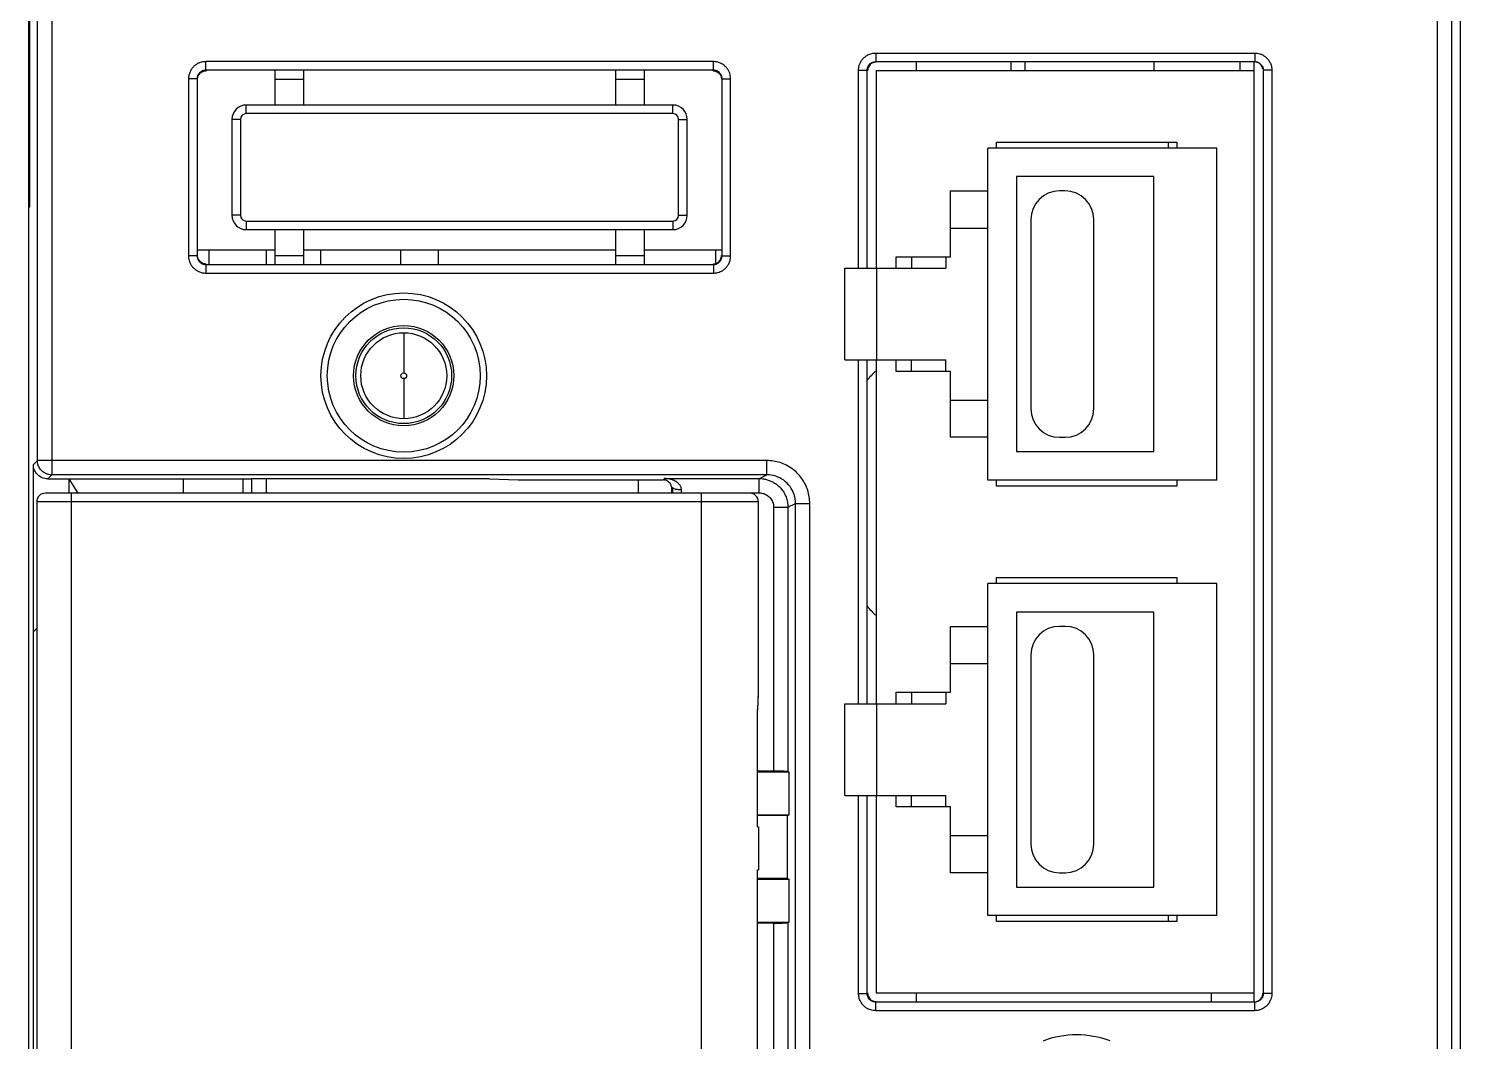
# Model space of a CAD drawing. Header units: millimetres. Extents: x 336 to 12810, y -1577 to 4105.
# Drawn here: x 7382.2 to 7432.2, y 3924.3 to 3959.7 of the extents above; entities that cross this region are included whole.
import ezdxf

# ---------------------------------------------------------------- set-up
doc = ezdxf.new("R2010")
doc.units = ezdxf.units.MM

msp = doc.modelspace()

# ---------------------------------------------------------------- linework, layer by layer
at = {"color": 7, "linetype": 'Continuous'}
for p, q in [((7382.229, 3994.873), (7382.229, 3835.978)), ((7432.229, 3835.979), (7432.229, 3994.873)), ((7382.268, 3953.479), (7382.268, 3962.479)), ((7383.035, 3961.738), (7383.035, 3944.118)), ((7431.424, 3961.738), (7431.424, 3836.284)), ((7382.535, 3944.618), (7382.535, 3961.255)), ((7431.924, 3961.255), (7431.924, 3836.284)), ((7406.145, 3958.544), (7388.414, 3958.544)), ((7388.414, 3958.244), (7388.414, 3958.544)), ((7406.145, 3958.244), (7406.145, 3958.544)), ((7411.813, 3958.845), (7425.046, 3958.845)), ((7411.813, 3958.845), (7411.813, 3958.545)), ((7411.813, 3958.545), (7425.046, 3958.545)), ((7413.229, 3958.545), (7413.229, 3958.229)), ((7416.529, 3958.545), (7416.529, 3958.229)), ((7417.029, 3958.229), (7417.029, 3958.545)), ((7421.529, 3958.545), (7421.529, 3958.229)), ((7424.529, 3958.545), (7424.529, 3958.229)), ((7425.029, 3925.729), (7425.029, 3958.545)), ((7425.046, 3958.845), (7425.046, 3958.545)), ((7406.145, 3958.244), (7388.414, 3958.244)), ((7388.414, 3958.244), (7388.429, 3958.229)), ((7390.829, 3958.229), (7390.829, 3957.029)), ((7391.829, 3958.229), (7391.829, 3957.029)), ((7402.729, 3958.229), (7402.729, 3957.029)), ((7403.729, 3958.229), (7403.729, 3957.029)), ((7406.13, 3958.229), (7406.145, 3958.244)), ((7411.213, 3958.245), (7411.513, 3958.245)), ((7411.213, 3951.329), (7411.213, 3958.245)), ((7411.513, 3951.329), (7411.513, 3958.245)), ((7425.029, 3958.229), (7411.829, 3958.229)), ((7411.829, 3958.229), (7411.829, 3951.329)), ((7425.346, 3958.245), (7425.346, 3926.012)), ((7425.646, 3958.245), (7425.346, 3958.245)), ((7425.646, 3958.245), (7425.646, 3926.012)), ((7387.814, 3957.944), (7387.814, 3951.763)), ((7388.114, 3957.944), (7387.814, 3957.944)), ((7388.114, 3957.944), (7388.114, 3951.763)), ((7388.114, 3957.944), (7388.129, 3957.929)), ((7390.829, 3957.929), (7391.829, 3957.929)), ((7402.729, 3957.929), (7403.729, 3957.929)), ((7406.429, 3957.929), (7406.445, 3957.944)), ((7406.445, 3957.944), (7406.745, 3957.944)), ((7406.445, 3951.763), (7406.445, 3957.944)), ((7406.745, 3951.763), (7406.745, 3957.944)), ((7404.729, 3957.029), (7389.829, 3957.029)), ((7389.829, 3956.729), (7389.829, 3957.029)), ((7404.729, 3956.729), (7404.729, 3957.029)), ((7389.629, 3956.529), (7389.329, 3956.529)), ((7389.329, 3956.529), (7389.329, 3953.179)), ((7389.629, 3956.529), (7389.629, 3953.179)), ((7404.729, 3956.729), (7389.829, 3956.729)), ((7404.929, 3956.529), (7405.229, 3956.529)), ((7404.929, 3953.179), (7404.929, 3956.529)), ((7405.229, 3953.179), (7405.229, 3956.529)), ((7415.729, 3943.929), (7415.729, 3955.529)), ((7423.729, 3955.529), (7415.729, 3955.529)), ((7416.029, 3955.529), (7416.029, 3955.729)), ((7416.029, 3955.729), (7422.329, 3955.729)), ((7422.029, 3955.729), (7422.029, 3955.529)), ((7422.329, 3955.729), (7422.329, 3955.529)), ((7423.729, 3943.929), (7423.729, 3955.529)), ((7416.729, 3954.529), (7416.729, 3944.929)), ((7421.529, 3954.529), (7416.729, 3954.529)), ((7421.529, 3944.929), (7421.529, 3954.529)), ((7414.429, 3951.729), (7414.429, 3954.029)), ((7414.429, 3954.029), (7415.729, 3954.029)), ((7418.429, 3954.029), (7418.229, 3954.029)), ((7382.229, 3953.479), (7382.268, 3953.479)), ((7389.629, 3953.179), (7389.329, 3953.179)), ((7404.929, 3953.179), (7405.229, 3953.179)), ((7417.229, 3953.029), (7417.229, 3946.429)), ((7419.429, 3946.429), (7419.429, 3953.029)), ((7389.829, 3952.979), (7404.729, 3952.979)), ((7389.829, 3952.979), (7389.829, 3952.679)), ((7389.829, 3952.679), (7404.729, 3952.679)), ((7390.829, 3952.679), (7390.829, 3951.479)), ((7391.829, 3952.679), (7391.829, 3951.479)), ((7402.729, 3952.679), (7402.729, 3951.479)), ((7403.729, 3952.679), (7403.729, 3951.479)), ((7404.729, 3952.979), (7404.729, 3952.679)), ((7414.429, 3952.729), (7415.729, 3952.729)), ((7388.114, 3951.763), (7387.814, 3951.763)), ((7388.114, 3951.763), (7388.129, 3951.779)), ((7388.129, 3951.979), (7390.829, 3951.979)), ((7388.529, 3951.479), (7388.529, 3951.979)), ((7390.529, 3951.979), (7390.529, 3951.479)), ((7390.829, 3951.779), (7391.829, 3951.779)), ((7391.829, 3951.979), (7402.729, 3951.979)), ((7392.429, 3951.479), (7392.429, 3951.979)), ((7395.229, 3951.479), (7395.229, 3951.979)), ((7396.529, 3951.979), (7396.529, 3951.479)), ((7402.729, 3951.779), (7403.729, 3951.779)), ((7403.729, 3951.979), (7406.429, 3951.979)), ((7406.229, 3951.479), (7406.229, 3951.979)), ((7406.445, 3951.763), (7406.429, 3951.779)), ((7406.445, 3951.763), (7406.745, 3951.763)), ((7412.529, 3951.329), (7412.529, 3951.729)), ((7412.529, 3951.729), (7414.429, 3951.729)), ((7413.059, 3951.729), (7413.059, 3951.329)), ((7414.259, 3951.729), (7414.259, 3951.329)), ((7388.414, 3951.463), (7388.429, 3951.479)), ((7388.414, 3951.463), (7406.145, 3951.463)), ((7388.414, 3951.463), (7388.414, 3951.163)), ((7388.414, 3951.163), (7406.145, 3951.163)), ((7406.145, 3951.463), (7406.13, 3951.479)), ((7406.145, 3951.463), (7406.145, 3951.163)), ((7410.729, 3948.129), (7410.729, 3951.329)), ((7410.729, 3951.329), (7414.259, 3951.329)), ((7411.853, 3948.129), (7411.853, 3951.329)), ((7395.329, 3949.079), (7395.329, 3947.679)), ((7410.729, 3948.129), (7414.259, 3948.129)), ((7411.213, 3936.129), (7411.213, 3948.129)), ((7411.513, 3936.129), (7411.513, 3948.129)), ((7411.829, 3948.129), (7411.829, 3936.129)), ((7412.529, 3947.729), (7412.529, 3948.129)), ((7413.059, 3947.729), (7413.059, 3948.129)), ((7414.259, 3947.729), (7414.259, 3948.129)), ((7414.429, 3947.729), (7412.529, 3947.729)), ((7414.429, 3945.429), (7414.429, 3947.729)), ((7395.329, 3947.479), (7395.329, 3946.079)), ((7414.429, 3946.729), (7415.729, 3946.729)), ((7415.729, 3945.429), (7414.429, 3945.429)), ((7418.229, 3945.429), (7418.429, 3945.429)), ((7382.535, 3944.618), (7382.395, 3944.478)), ((7408.009, 3944.618), (7382.535, 3944.618)), ((7408.009, 3944.118), (7408.009, 3944.618)), ((7416.729, 3944.929), (7421.529, 3944.929)), ((7382.395, 3938.644), (7382.395, 3944.478)), ((7383.035, 3944.118), (7382.895, 3943.979)), ((7408.009, 3944.118), (7383.035, 3944.118)), ((7407.748, 3943.987), (7408.009, 3944.118)), ((7382.895, 3943.979), (7389.724, 3943.979)), ((7383.629, 3943.979), (7383.629, 3943.479)), ((7383.629, 3943.979), (7383.942, 3943.479)), ((7387.629, 3943.979), (7387.629, 3943.479)), ((7389.724, 3943.479), (7389.724, 3943.979)), ((7398.329, 3943.975), (7390.007, 3943.975)), ((7390.026, 3943.975), (7390.024, 3943.973)), ((7390.024, 3943.479), (7390.024, 3943.973)), ((7390.529, 3943.975), (7390.529, 3943.479)), ((7398.329, 3943.975), (7399.329, 3943.94)), ((7399.329, 3943.94), (7404.391, 3943.94)), ((7403.529, 3943.479), (7403.529, 3943.94)), ((7404.391, 3943.94), (7404.438, 3943.987)), ((7404.438, 3943.987), (7407.748, 3943.987)), ((7404.691, 3943.64), (7404.725, 3943.674)), ((7404.691, 3943.479), (7404.691, 3943.64)), ((7407.747, 3943.487), (7407.747, 3943.987)), ((7423.729, 3943.929), (7415.729, 3943.929)), ((7416.029, 3943.729), (7416.029, 3943.929)), ((7422.329, 3943.729), (7416.029, 3943.729)), ((7422.329, 3943.929), (7422.329, 3943.729)), ((7382.514, 3943.179), (7382.514, 3850.779)), ((7407.714, 3943.179), (7382.514, 3943.179)), ((7407.414, 3943.479), (7382.814, 3943.479)), ((7383.714, 3943.479), (7383.714, 3850.479)), ((7405.714, 3943.479), (7405.714, 3850.479)), ((7407.414, 3943.487), (7407.747, 3943.487)), ((7407.714, 3936.499), (7407.714, 3943.179)), ((7408.746, 3942.987), (7409.009, 3943.119)), ((7409.009, 3850.838), (7409.009, 3943.119)), ((7409.009, 3943.119), (7409.509, 3943.119)), ((7409.509, 3850.838), (7409.509, 3943.119)), ((7408.247, 3942.987), (7408.247, 3933.771)), ((7408.247, 3942.987), (7408.746, 3942.987)), ((7408.746, 3942.987), (7408.746, 3933.763)), ((7416.029, 3940.529), (7422.329, 3940.529)), ((7416.029, 3940.329), (7416.029, 3940.529)), ((7422.329, 3940.529), (7422.329, 3940.329)), ((7415.729, 3928.729), (7415.729, 3940.329)), ((7423.729, 3940.329), (7415.729, 3940.329)), ((7423.729, 3928.729), (7423.729, 3940.329)), ((7416.729, 3939.329), (7416.729, 3929.729)), ((7421.529, 3939.329), (7416.729, 3939.329)), ((7421.529, 3929.729), (7421.529, 3939.329)), ((7382.514, 3938.764), (7382.394, 3938.643)), ((7382.394, 3904.88), (7382.394, 3938.643)), ((7414.429, 3936.529), (7414.429, 3938.829)), ((7414.429, 3938.829), (7415.729, 3938.829)), ((7418.429, 3938.829), (7418.229, 3938.829)), ((7414.429, 3937.529), (7415.729, 3937.529)), ((7417.229, 3937.829), (7417.229, 3931.229)), ((7419.429, 3931.229), (7419.429, 3937.829)), ((7412.529, 3936.129), (7412.529, 3936.529)), ((7412.529, 3936.529), (7414.429, 3936.529)), ((7413.059, 3936.529), (7413.059, 3936.129)), ((7414.259, 3936.529), (7414.259, 3936.129)), ((7410.729, 3932.929), (7410.729, 3936.129)), ((7410.729, 3936.129), (7414.259, 3936.129)), ((7411.853, 3932.929), (7411.853, 3936.129)), ((7407.683, 3931.829), (7407.683, 3935.899)), ((7407.688, 3935.887), (7407.683, 3935.899)), ((7407.688, 3931.829), (7407.688, 3935.887)), ((7408.247, 3933.771), (7407.688, 3933.771)), ((7408.785, 3933.743), (7407.688, 3933.743)), ((7408.746, 3933.763), (7408.785, 3933.743)), ((7408.785, 3932.249), (7408.785, 3933.743)), ((7410.729, 3932.929), (7414.259, 3932.929)), ((7411.213, 3926.012), (7411.213, 3932.929)), ((7411.513, 3926.012), (7411.513, 3932.929)), ((7411.829, 3932.929), (7411.829, 3926.029)), ((7412.529, 3932.529), (7412.529, 3932.929)), ((7414.429, 3932.529), (7412.529, 3932.529)), ((7413.059, 3932.529), (7413.059, 3932.929)), ((7414.259, 3932.529), (7414.259, 3932.929)), ((7414.429, 3930.229), (7414.429, 3932.529)), ((7407.688, 3932.249), (7408.785, 3932.249)), ((7408.729, 3932.221), (7407.688, 3932.221)), ((7408.729, 3932.221), (7408.785, 3932.249)), ((7408.729, 3930.021), (7408.729, 3932.221)), ((7407.683, 3931.829), (7407.714, 3931.829)), ((7407.714, 3931.829), (7407.714, 3930.329)), ((7414.429, 3931.529), (7415.729, 3931.529)), ((7407.683, 3922.258), (7407.683, 3930.329)), ((7407.683, 3930.329), (7407.714, 3930.329)), ((7407.688, 3922.27), (7407.688, 3930.329)), ((7408.729, 3930.021), (7407.688, 3930.021)), ((7408.729, 3930.021), (7408.785, 3929.993)), ((7415.729, 3930.229), (7414.429, 3930.229)), ((7418.229, 3930.229), (7418.429, 3930.229)), ((7408.785, 3929.993), (7407.688, 3929.993)), ((7408.785, 3928.499), (7408.785, 3929.993)), ((7416.729, 3929.729), (7421.529, 3929.729)), ((7423.729, 3928.729), (7415.729, 3928.729)), ((7416.029, 3928.529), (7416.029, 3928.729)), ((7422.329, 3928.529), (7416.029, 3928.529)), ((7422.029, 3928.729), (7422.029, 3928.529)), ((7422.329, 3928.729), (7422.329, 3928.529)), ((7407.688, 3928.499), (7408.785, 3928.499)), ((7408.247, 3928.471), (7407.688, 3928.471)), ((7408.247, 3928.471), (7408.247, 3889.979)), ((7408.746, 3928.479), (7408.785, 3928.499)), ((7408.746, 3928.479), (7408.746, 3889.979)), ((7411.213, 3926.012), (7411.513, 3926.012)), ((7411.829, 3926.029), (7425.029, 3926.029)), ((7413.229, 3926.029), (7413.229, 3925.712)), ((7423.529, 3926.029), (7423.529, 3925.712)), ((7425.646, 3926.012), (7425.346, 3926.012)), ((7411.813, 3925.412), (7411.813, 3925.712)), ((7425.046, 3925.712), (7411.813, 3925.712)), ((7425.046, 3925.412), (7425.046, 3925.712)), ((7425.046, 3925.412), (7411.813, 3925.412))]:
    msp.add_line(p, q, dxfattribs=at)
for radius in [2.89, 2.669, 1.751, 1.672, 1.5, 0.1]:
    msp.add_circle((7395.329, 3947.579), radius, dxfattribs=at)
for centre, radius, start, end in [((7389.829, 3956.529), 0.5, 90, 180), ((7404.729, 3956.529), 0.5, 0, 90), ((7389.829, 3956.529), 0.2, 90, 180), ((7404.729, 3956.529), 0.2, 0, 90), ((7418.229, 3953.029), 1, 90, 180), ((7418.429, 3953.029), 1, 0, 90), ((7389.829, 3953.179), 0.5, 180, 270), ((7389.829, 3953.179), 0.2, 180, 270), ((7404.729, 3953.179), 0.5, 270, 0), ((7404.729, 3953.179), 0.2, 270, 0), ((7416.029, 3943.479), 6, 134.823, 138.9731), ((7418.229, 3946.429), 1, 180, 270), ((7418.429, 3946.429), 1, 270, 0), ((7382.814, 3943.179), 0.3, 90, 180), ((7407.414, 3943.179), 0.3, 0, 90), ((7416.029, 3943.479), 6, 221.0269, 225.177), ((7418.229, 3937.829), 1, 90, 180), ((7418.429, 3937.829), 1, 0, 90), ((7418.229, 3931.229), 1, 180, 270), ((7418.429, 3931.229), 1, 270, 0), ((7418.829, 3921.25), 3.317, 69.3139, 110.698)]:
    msp.add_arc(centre, radius, start, end, dxfattribs=at)
for points, start_tangent, end_tangent in [([(7388.414, 3958.544), (7388.341, 3958.54), (7388.261, 3958.525), (7388.177, 3958.496), (7388.089, 3958.449), (7388.004, 3958.382), (7387.927, 3958.295), (7387.866, 3958.189), (7387.827, 3958.07), (7387.814, 3957.944)], (-1, -0.000011), (0.000067, -1)), ([(7406.745, 3957.944), (7406.741, 3958.019), (7406.725, 3958.1), (7406.695, 3958.186), (7406.647, 3958.274), (7406.579, 3958.359), (7406.491, 3958.435), (7406.386, 3958.494), (7406.268, 3958.532), (7406.145, 3958.544)], (0, 1), (-1, 0.00004)), ([(7411.213, 3958.245), (7411.219, 3958.331), (7411.239, 3958.422), (7411.278, 3958.517), (7411.339, 3958.614), (7411.427, 3958.704), (7411.539, 3958.779), (7411.671, 3958.828), (7411.813, 3958.845)], (-0.000012, 1), (1, 0.000049)), ([(7411.513, 3958.245), (7411.516, 3958.288), (7411.526, 3958.333), (7411.545, 3958.381), (7411.576, 3958.429), (7411.62, 3958.475), (7411.676, 3958.512), (7411.742, 3958.537), (7411.813, 3958.545)], (-0.000084, 1), (1, -0.000044)), ([(7411.829, 3958.529), (7411.679, 3958.488)], (-1, 0), (-0.867069, -0.498188)), ([(7425.275, 3958.416), (7425.17, 3958.503), (7425.035, 3958.534)], (-0.603787, 0.797146), (-0.999999, -0.001222)), ([(7425.046, 3958.845), (7425.132, 3958.839), (7425.223, 3958.819), (7425.318, 3958.78), (7425.414, 3958.719), (7425.505, 3958.631), (7425.58, 3958.519), (7425.629, 3958.388), (7425.646, 3958.245)], (1, 0.000012), (0.000049, -1)), ([(7425.046, 3958.545), (7425.089, 3958.542), (7425.134, 3958.532), (7425.182, 3958.513), (7425.23, 3958.482), (7425.276, 3958.438), (7425.313, 3958.382), (7425.337, 3958.316), (7425.346, 3958.245)], (1, 0.000084), (-0.000044, -1)), ([(7388.414, 3958.244), (7388.377, 3958.242), (7388.338, 3958.235), (7388.295, 3958.22), (7388.251, 3958.197), (7388.209, 3958.163), (7388.17, 3958.12), (7388.14, 3958.067), (7388.12, 3958.007), (7388.114, 3957.944)], (-1, 0.000297), (0.000348, -1)), ([(7388.129, 3957.929), (7388.17, 3958.079), (7388.279, 3958.188), (7388.429, 3958.229)], (0, 1), (1, 0)), ([(7406.13, 3958.229), (7406.279, 3958.188), (7406.389, 3958.079), (7406.429, 3957.929)], (1, 0), (0, -1)), ([(7406.445, 3957.944), (7406.443, 3957.982), (7406.435, 3958.022), (7406.42, 3958.065), (7406.396, 3958.109), (7406.362, 3958.152), (7406.318, 3958.19), (7406.266, 3958.219), (7406.207, 3958.238), (7406.145, 3958.244)], (0.000305, 1), (-1, -0.000279)), ([(7411.679, 3958.488), (7411.57, 3958.379), (7411.529, 3958.229)], (-0.867069, -0.498188), (0, -1)), ([(7425.329, 3958.295), (7425.275, 3958.416)], (-0.201059, 0.979579), (-0.603787, 0.797146)), ([(7387.814, 3951.763), (7387.818, 3951.69), (7387.833, 3951.611), (7387.862, 3951.526), (7387.909, 3951.438), (7387.976, 3951.353), (7388.063, 3951.276), (7388.169, 3951.215), (7388.288, 3951.176), (7388.414, 3951.163)], (0.000011, -1), (1, 0.000067)), ([(7388.114, 3951.763), (7388.116, 3951.726), (7388.123, 3951.687), (7388.138, 3951.644), (7388.161, 3951.601), (7388.195, 3951.558), (7388.238, 3951.519), (7388.291, 3951.489), (7388.351, 3951.469), (7388.414, 3951.463)], (-0.000297, -1), (1, 0.000348)), ([(7388.429, 3951.479), (7388.279, 3951.519), (7388.17, 3951.629), (7388.129, 3951.779)], (-1, 0), (0, 1)), ([(7406.13, 3951.479), (7406.279, 3951.519), (7406.389, 3951.629), (7406.429, 3951.779)], (1, 0), (0, 1)), ([(7406.145, 3951.463), (7406.182, 3951.465), (7406.221, 3951.473), (7406.264, 3951.487), (7406.308, 3951.51), (7406.35, 3951.544), (7406.389, 3951.587), (7406.419, 3951.64), (7406.439, 3951.7), (7406.445, 3951.763)], (1, -0.000297), (-0.000348, 1)), ([(7406.145, 3951.163), (7406.218, 3951.167), (7406.297, 3951.182), (7406.382, 3951.212), (7406.47, 3951.258), (7406.555, 3951.325), (7406.632, 3951.412), (7406.693, 3951.518), (7406.732, 3951.637), (7406.745, 3951.763)], (1, 0.000011), (-0.000067, 1)), ([(7383.035, 3944.118), (7382.936, 3944.128), (7382.832, 3944.162), (7382.728, 3944.224), (7382.634, 3944.32), (7382.563, 3944.453), (7382.535, 3944.618)], (-1, 0.000305), (-0.000305, 1)), ([(7409.509, 3943.119), (7409.436, 3943.582), (7409.223, 3944), (7408.892, 3944.331), (7408.474, 3944.544), (7408.009, 3944.618)], (-0.000061, 1), (-1, -0.000066)), ([(7382.895, 3943.979), (7382.704, 3944.017), (7382.542, 3944.125), (7382.433, 3944.287), (7382.395, 3944.478)], (-1, 0), (0, 1)), ([(7409.009, 3943.119), (7408.961, 3943.428), (7408.819, 3943.706), (7408.598, 3943.927), (7408.319, 3944.069), (7408.009, 3944.118)], (0.000286, 1), (-1, -0.000321)), ([(7389.724, 3943.979), (7389.846, 3943.978), (7389.945, 3943.977), (7390.007, 3943.975)], (1, 0), (0.998784, -0.04931)), ([(7404.691, 3943.64), (7404.651, 3943.79), (7404.541, 3943.9), (7404.391, 3943.94)], (0, 1), (-1, 0)), ([(7405.025, 3943.604), (7405.022, 3943.643), (7405.012, 3943.684), (7404.994, 3943.725), (7404.969, 3943.766), (7404.934, 3943.806), (7404.891, 3943.845), (7404.837, 3943.882), (7404.774, 3943.916), (7404.702, 3943.944), (7404.621, 3943.966), (7404.533, 3943.981), (7404.438, 3943.987)], (0.00666, 0.999978), (-0.999917, 0.012882)), ([(7404.724, 3943.487), (7404.724, 3943.582), (7404.725, 3943.674)], (-0.000006, 1), (0.004186, 0.999991)), ([(7404.725, 3943.674), (7404.767, 3943.639), (7404.876, 3943.614), (7405.025, 3943.604)], (0.07253, -0.997366), (0.999992, -0.003962)), ([(7405.024, 3943.487), (7405.024, 3943.546), (7405.025, 3943.604)], (0, 1), (0.006701, 0.999978)), ([(7407.748, 3943.987), (7407.868, 3943.98), (7407.992, 3943.956), (7408.119, 3943.915), (7408.247, 3943.853), (7408.373, 3943.767), (7408.493, 3943.653), (7408.598, 3943.511), (7408.679, 3943.348), (7408.729, 3943.17), (7408.746, 3942.987)], (1, -0.000799), (0.000313, -1)), ([(7407.747, 3943.487), (7407.808, 3943.483)], (1, -0.000001), (0.992559, -0.121764)), ([(7407.808, 3943.483), (7407.87, 3943.472), (7407.933, 3943.451), (7407.997, 3943.42), (7408.06, 3943.377), (7408.12, 3943.32), (7408.172, 3943.249), (7408.213, 3943.168), (7408.238, 3943.079), (7408.247, 3942.987)], (0.992559, -0.121764), (0.000034, -1)), ([(7407.683, 3935.899), (7407.706, 3936.191), (7407.714, 3936.499)], (0.104868, 0.994486), (0.000126, 1)), ([(7407.689, 3935.899), (7407.699, 3936.025), (7407.712, 3936.326), (7407.714, 3936.499)], (0.085413, 0.996346), (0.000108, 1)), ([(7407.688, 3935.885), (7407.689, 3935.899)], (0.087397, 0.996174), (0.085413, 0.996346)), ([(7408.746, 3933.763), (7408.703, 3933.766), (7408.594, 3933.769), (7408.434, 3933.77), (7408.247, 3933.771)], (-0.894482, 0.447105), (-1, 0)), ([(7408.247, 3928.471), (7408.434, 3928.472), (7408.594, 3928.474), (7408.703, 3928.476), (7408.746, 3928.479)], (1, 0), (0.894482, 0.447105)), ([(7411.813, 3925.412), (7411.727, 3925.418), (7411.636, 3925.439), (7411.541, 3925.477), (7411.444, 3925.538), (7411.354, 3925.626), (7411.279, 3925.738), (7411.23, 3925.87), (7411.213, 3926.012)], (-1, -0.000012), (-0.000049, 1)), ([(7411.813, 3925.712), (7411.77, 3925.715), (7411.725, 3925.725), (7411.677, 3925.744), (7411.629, 3925.775), (7411.583, 3925.819), (7411.546, 3925.875), (7411.521, 3925.941), (7411.513, 3926.012)], (-1, -0.000084), (0.000044, 1)), ([(7411.529, 3926.029), (7411.57, 3925.879)], (0, -1), (0.498188, -0.867069)), ([(7425.028, 3925.721), (7425.186, 3925.763), (7425.295, 3925.872), (7425.336, 3926.022)], (1, 0), (0, 1)), ([(7425.346, 3926.012), (7425.343, 3925.969), (7425.333, 3925.924), (7425.314, 3925.876), (7425.283, 3925.828), (7425.239, 3925.782), (7425.183, 3925.745), (7425.117, 3925.721), (7425.046, 3925.712)], (0.000084, -1), (-1, 0.000044)), ([(7425.646, 3926.012), (7425.64, 3925.926), (7425.619, 3925.835), (7425.581, 3925.74), (7425.52, 3925.644), (7425.432, 3925.553), (7425.32, 3925.478), (7425.188, 3925.429), (7425.046, 3925.412)], (0.000012, -1), (-1, -0.000049)), ([(7411.57, 3925.879), (7411.679, 3925.769), (7411.829, 3925.729)], (0.498188, -0.867069), (1, 0))]:
    msp.add_spline(points, degree=3, dxfattribs=dict(at, start_tangent=start_tangent, end_tangent=end_tangent))

doc.saveas('drawing.dxf')
